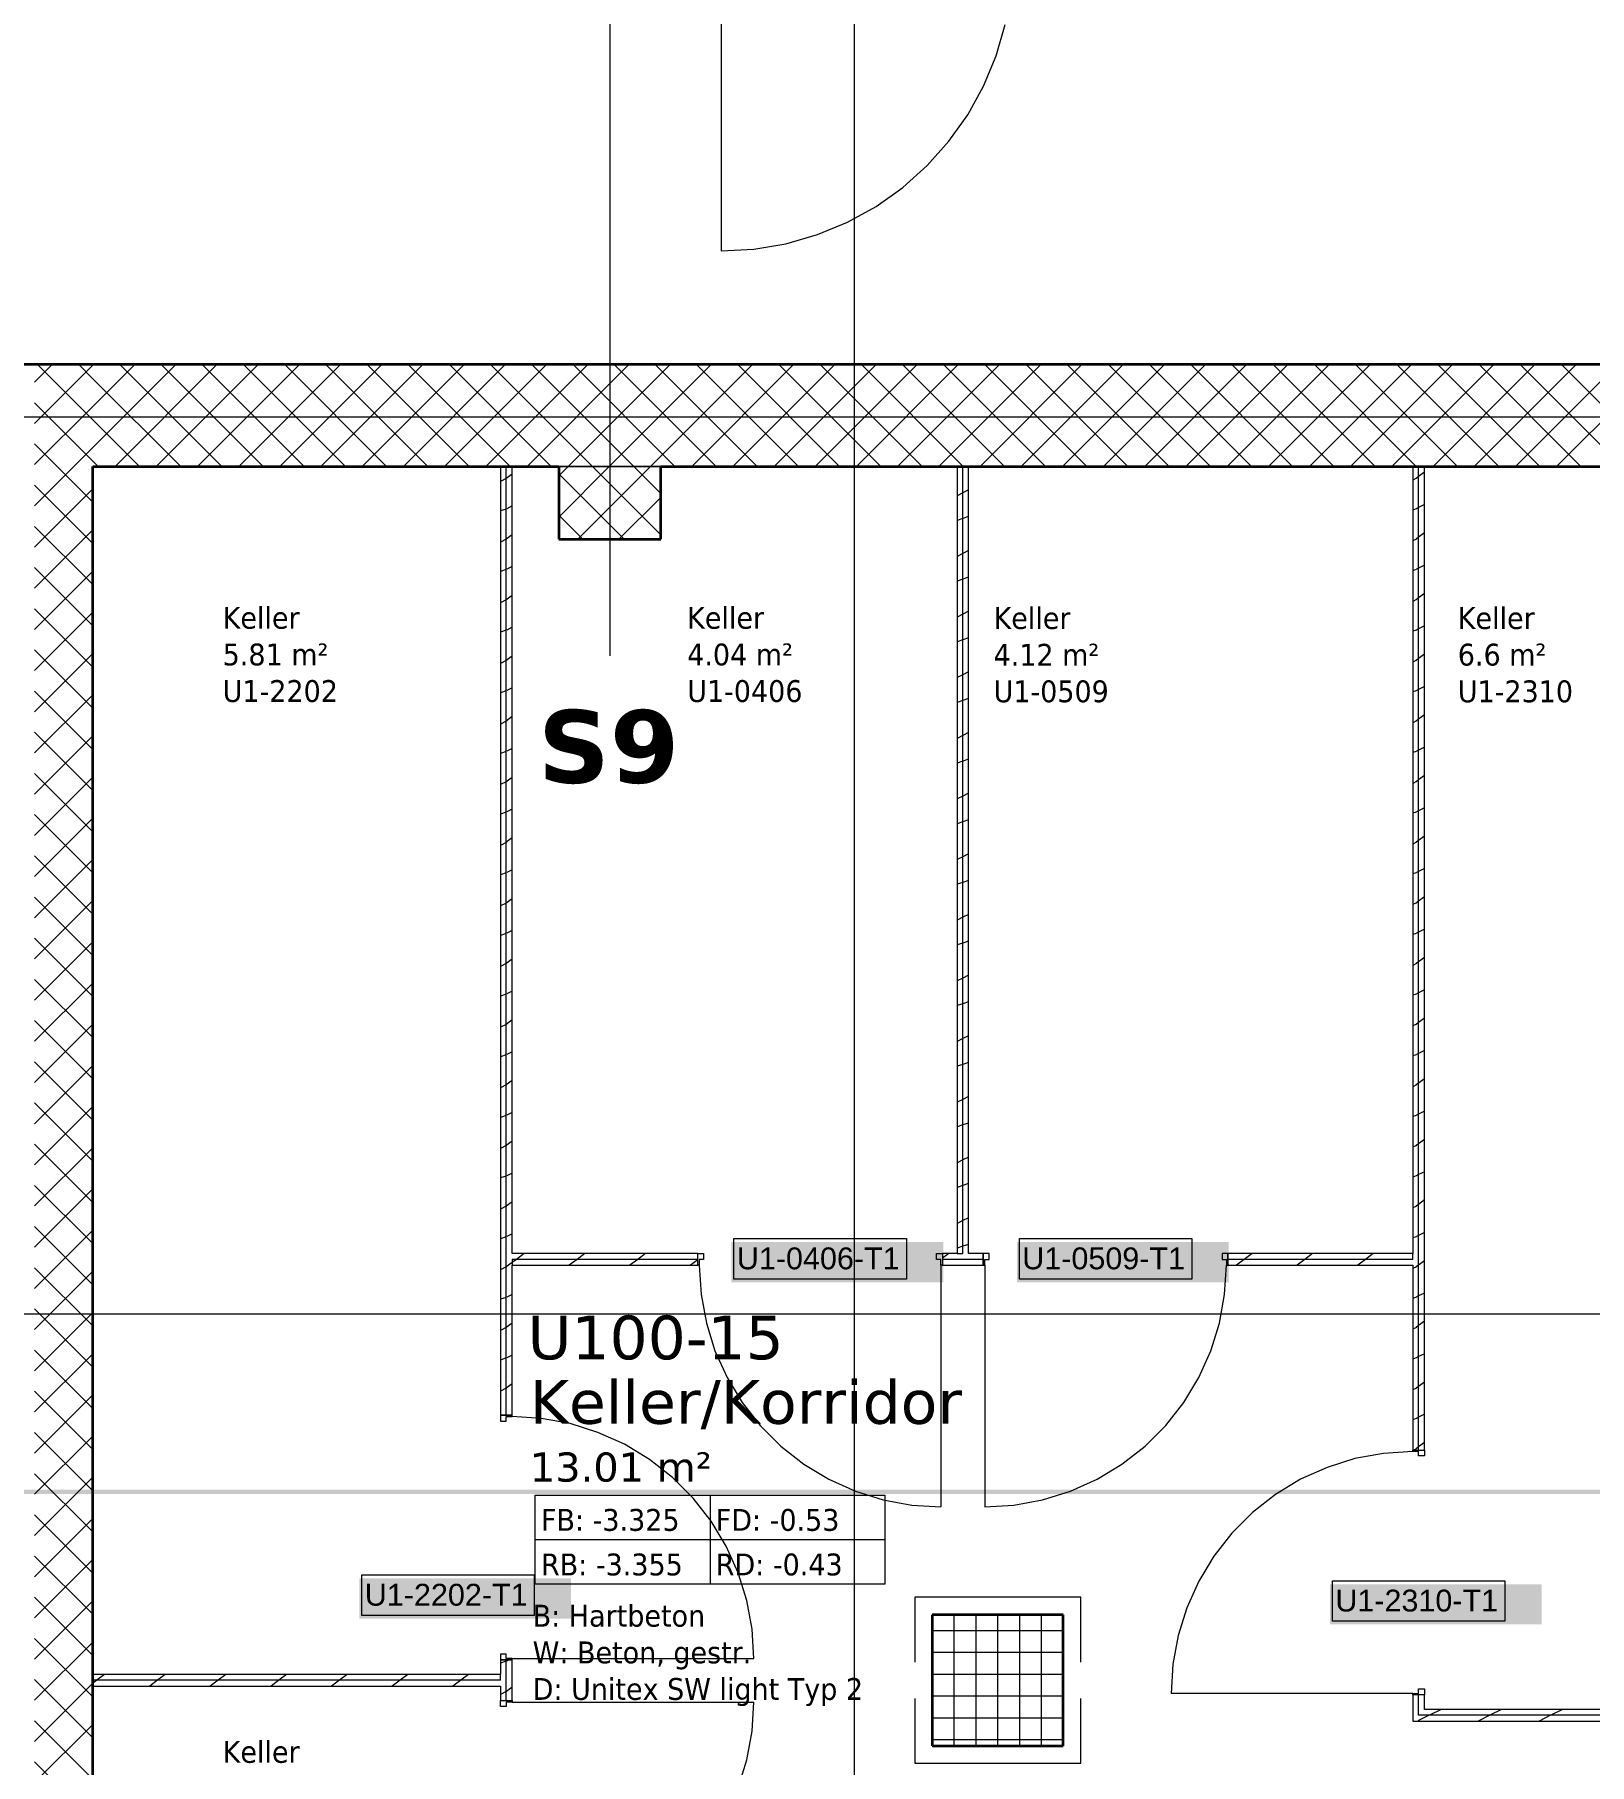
# Model space of a CAD drawing. Extents: x -1132 to 613, y -233 to 616.
# Drawn here: x -300.5 to -193.7, y 123.2 to 242 of the extents above; entities that cross this region are included whole.
import ezdxf
from ezdxf.lldxf.tags import DXFTag

# ---------------------------------------------------------------- set-up
doc = ezdxf.new("R2010")
doc.units = 0
doc.layers.get('0').update_dxf_attribs({"lineweight": 13})
for name, color, linetype, lineweight in [('A-AREA-____-IDEN', 7, 'Continuous', 5), ('A-DOOR-____-IDEN', 7, 'Continuous', 5), ('A-DOOR-FRAM-MCUT', 7, 'Continuous', 9), ('A-DOOR-OPNG-OTLN', 7, 'Continuous', 9), ('A-FLOR-____-OVHD', 7, 'Strichpunkt - Fein', 9), ('A-WALL-____-MCUT', 7, 'Continuous', 35), ('A-WALL-____-PATT', 7, 'Continuous', 35), ('A-WALL-FNSH-MCUT', 7, 'Continuous', 35), ('S-COLS-____-MCUT', 7, 'Continuous', 35), ('S-COLS-____-OTLN', 7, 'Continuous', 9), ('S-GRID-____-OTLN', 7, 'Continuous', 5)]:
    doc.layers.add(name, color=color, linetype=linetype, lineweight=lineweight)
doc.layers.add('EL01_WAN_Leitung_Potentialausgleich', color=1, linetype='fein_strichliert', lineweight=13, true_color=0xff0000)
doc.layers.add('S-GRID-____-IDEN', color=7, linetype='Continuous', lineweight=9, true_color=0x5555aa)
doc.styles.get("Standard").update_dxf_attribs({"font": 'arial.ttf'})
tags = doc.linetypes.add('_Rasterlinie_', pattern=[0.375, 0.2, -0.05, 0.075, -0.05]).pattern_tags.tags
tags[10:11] = [DXFTag(74, 4), DXFTag(75, 0), DXFTag(340, '0'), DXFTag(46, 1.0), DXFTag(50, 0.0), DXFTag(44, 0.0), DXFTag(45, 0.0)]
tags[8:9] = [DXFTag(74, 4), DXFTag(75, 0), DXFTag(340, '0'), DXFTag(46, 1.0), DXFTag(50, 0.0), DXFTag(44, 0.0), DXFTag(45, 0.0)]
tags[6:7] = [DXFTag(74, 4), DXFTag(75, 0), DXFTag(340, '0'), DXFTag(46, 1.0), DXFTag(50, 0.0), DXFTag(44, 0.0), DXFTag(45, 0.0)]
tags[4:5] = [DXFTag(74, 4), DXFTag(75, 0), DXFTag(340, '0'), DXFTag(46, 1.0), DXFTag(50, 0.0), DXFTag(44, 0.0), DXFTag(45, 0.0)]
tags = doc.linetypes.add('fein_strichliert', pattern=[4, 1, -2, 1]).pattern_tags.tags
tags[8:9] = [DXFTag(74, 4), DXFTag(75, 0), DXFTag(340, '0'), DXFTag(46, 0.0), DXFTag(50, 0.0), DXFTag(44, 0.0), DXFTag(45, 0.0)]
tags[6:7] = [DXFTag(74, 4), DXFTag(75, 0), DXFTag(340, '0'), DXFTag(46, 0.0), DXFTag(50, 0.0), DXFTag(44, 0.0), DXFTag(45, 0.0)]
tags[4:5] = [DXFTag(74, 4), DXFTag(75, 0), DXFTag(340, '0'), DXFTag(46, 0.0), DXFTag(50, 0.0), DXFTag(44, 0.0), DXFTag(45, 0.0)]
tags = doc.linetypes.add('Strichpunkt - Fein', pattern=[0.2, 0.1, -0.05, 0, -0.05]).pattern_tags.tags
tags[10:11] = [DXFTag(74, 4), DXFTag(75, 0), DXFTag(340, '0'), DXFTag(46, 1.0), DXFTag(50, 0.0), DXFTag(44, 0.0), DXFTag(45, 0.0)]
tags[8:9] = [DXFTag(74, 4), DXFTag(75, 0), DXFTag(340, '0'), DXFTag(46, 1.0), DXFTag(50, 0.0), DXFTag(44, 0.0), DXFTag(45, 0.0)]
tags[6:7] = [DXFTag(74, 4), DXFTag(75, 0), DXFTag(340, '0'), DXFTag(46, 1.0), DXFTag(50, 0.0), DXFTag(44, 0.0), DXFTag(45, 0.0)]
tags[4:5] = [DXFTag(74, 4), DXFTag(75, 0), DXFTag(340, '0'), DXFTag(46, 1.0), DXFTag(50, 0.0), DXFTag(44, 0.0), DXFTag(45, 0.0)]

# ---------------------------------------------------------------- blocks, each defined once
blk = doc.blocks.new('Referenz-A0UJ2EK7XE', base_point=(-1124.08, -162.87))
at = {"layer": 'A-AREA-____-IDEN', "color": 0, "linetype": 'Continuous', "ltscale": 0.13}
for p, q in [((-266.12, 141.75), (-242.12, 141.75)), ((-266.12, 135.63), (-266.12, 141.75)), ((-254.12, 141.75), (-254.12, 135.63)), ((-242.12, 141.75), (-242.12, 135.63)), ((-266.12, 138.69), (-242.12, 138.69)), ((-242.12, 135.63), (-266.12, 135.63))]:
    blk.add_line(p, q, dxfattribs=at)
at = {"layer": 'A-DOOR-____-IDEN', "color": 0, "linetype": 'Continuous', "ltscale": 0.13}
for p, q in [((-252.48, 159.36), (-240.64, 159.36)), ((-252.48, 156.58), (-252.48, 159.36)), ((-240.64, 159.36), (-240.64, 156.58)), ((-232.88, 159.36), (-221.04, 159.36)), ((-232.88, 156.58), (-232.88, 159.36)), ((-221.04, 159.36), (-221.04, 156.58)), ((-240.64, 156.58), (-252.48, 156.58)), ((-221.04, 156.58), (-232.88, 156.58)), ((-278.03, 136.26), (-266.19, 136.26)), ((-278.03, 133.48), (-278.03, 136.26)), ((-266.19, 136.26), (-266.19, 133.48)), ((-211.38, 135.86), (-199.54, 135.86)), ((-211.38, 133.08), (-211.38, 135.86)), ((-199.54, 135.86), (-199.54, 133.08)), ((-266.19, 133.48), (-278.03, 133.48)), ((-199.54, 133.08), (-211.38, 133.08))]:
    blk.add_line(p, q, dxfattribs=at)
at = {"layer": 'A-DOOR-____-IDEN', "color": 7, "linetype": 'Continuous', "ltscale": 0.13, "true_color": 0xffffff}
for points in [[(-252.65, 156.36), (-238.11, 156.36), (-252.65, 159.12)], [(-238.11, 156.36), (-252.65, 159.12), (-238.11, 159.12)], [(-233.05, 156.36), (-218.51, 156.36), (-233.05, 159.12)], [(-218.51, 156.36), (-233.05, 159.12), (-218.51, 159.12)], [(-278.2, 133.26), (-263.66, 133.26), (-278.2, 136.02)], [(-263.66, 133.26), (-278.2, 136.02), (-263.66, 136.02)], [(-211.55, 132.86), (-197.01, 132.86), (-211.55, 135.62)], [(-197.01, 132.86), (-211.55, 135.62), (-197.01, 135.62)]]:
    blk.add_solid(points, dxfattribs=at)
at = {"layer": 'A-DOOR-FRAM-MCUT', "color": 0, "linetype": 'Continuous', "ltscale": 0.13}
for p, q in [((-254.96, 158.33), (-254.56, 158.33)), ((-254.96, 157.53), (-254.96, 158.33)), ((-254.56, 158.33), (-254.56, 157.93)), ((-238.56, 158.33), (-238.16, 158.33)), ((-238.56, 157.93), (-238.56, 158.33)), ((-238.16, 158.33), (-238.16, 157.53)), ((-234.96, 158.33), (-235.36, 158.33)), ((-235.36, 158.33), (-235.36, 157.53)), ((-234.96, 157.93), (-234.96, 158.33)), ((-218.56, 158.33), (-218.96, 158.33)), ((-218.96, 158.33), (-218.96, 157.93)), ((-218.56, 157.53), (-218.56, 158.33)), ((-254.86, 157.53), (-254.96, 157.53)), ((-254.86, 157.93), (-254.86, 157.53)), ((-254.56, 157.93), (-254.86, 157.93)), ((-238.26, 157.93), (-238.56, 157.93)), ((-238.26, 157.53), (-238.26, 157.93)), ((-238.16, 157.53), (-238.26, 157.53)), ((-235.36, 157.53), (-235.26, 157.53)), ((-235.26, 157.53), (-235.26, 157.93)), ((-235.26, 157.93), (-234.96, 157.93)), ((-218.96, 157.93), (-218.66, 157.93)), ((-218.66, 157.93), (-218.66, 157.53)), ((-218.66, 157.53), (-218.56, 157.53)), ((-267.71, 147.23), (-268.51, 147.23)), ((-268.51, 147.23), (-268.51, 146.83)), ((-268.51, 146.83), (-268.11, 146.83)), ((-268.11, 146.83), (-268.11, 147.13)), ((-268.11, 147.13), (-267.71, 147.13)), ((-267.71, 147.13), (-267.71, 147.23)), ((-205.86, 144.83), (-205.06, 144.83)), ((-205.86, 144.73), (-205.86, 144.83)), ((-205.46, 144.73), (-205.86, 144.73)), ((-205.46, 144.43), (-205.46, 144.73)), ((-205.06, 144.43), (-205.46, 144.43)), ((-205.06, 144.83), (-205.06, 144.43)), ((-268.11, 130.83), (-268.51, 130.83)), ((-268.51, 130.83), (-268.51, 130.43)), ((-268.11, 130.53), (-268.11, 130.83)), ((-268.51, 130.43), (-267.71, 130.43)), ((-267.71, 130.53), (-268.11, 130.53)), ((-267.71, 130.43), (-267.71, 130.53)), ((-205.46, 128.43), (-205.06, 128.43)), ((-205.46, 128.13), (-205.46, 128.43)), ((-205.06, 128.43), (-205.06, 128.03)), ((-268.51, 127.63), (-267.71, 127.63)), ((-268.51, 127.23), (-268.51, 127.63)), ((-268.11, 127.23), (-268.51, 127.23)), ((-268.11, 127.53), (-268.11, 127.23)), ((-267.71, 127.53), (-268.11, 127.53)), ((-267.71, 127.63), (-267.71, 127.53)), ((-205.86, 128.13), (-205.46, 128.13)), ((-205.86, 128.03), (-205.86, 128.13)), ((-205.06, 128.03), (-205.86, 128.03))]:
    blk.add_line(p, q, dxfattribs=at)
at = {"layer": 'A-DOOR-OPNG-OTLN', "color": 0, "linetype": 'Continuous', "ltscale": 0.13}
for p, q in [((-253.36, 247.18), (-253.36, 227.18)), ((-234.48, 240.57), (-233.86, 242.73)), ((-235.34, 238.5), (-234.48, 240.57)), ((-236.42, 236.54), (-235.34, 238.5)), ((-237.72, 234.71), (-236.42, 236.54)), ((-239.21, 233.04), (-237.72, 234.71)), ((-240.89, 231.54), (-239.21, 233.04)), ((-242.72, 230.24), (-240.89, 231.54)), ((-244.68, 229.16), (-242.72, 230.24)), ((-248.91, 227.68), (-246.75, 228.3)), ((-246.75, 228.3), (-244.68, 229.16)), ((-253.36, 227.18), (-251.12, 227.3)), ((-251.12, 227.3), (-248.91, 227.68)), ((-254.86, 157.53), (-254.74, 155.53)), ((-238.26, 157.53), (-238.26, 140.93)), ((-235.26, 157.53), (-235.26, 140.93)), ((-218.78, 155.53), (-218.66, 157.53)), ((-254.74, 155.53), (-254.37, 153.56)), ((-219.14, 153.56), (-218.78, 155.53)), ((-254.37, 153.56), (-253.78, 151.64)), ((-219.73, 151.64), (-219.14, 153.56)), ((-253.78, 151.64), (-252.95, 149.81)), ((-220.56, 149.81), (-219.73, 151.64)), ((-252.95, 149.81), (-251.92, 148.1)), ((-221.59, 148.1), (-220.56, 149.81)), ((-251.92, 148.1), (-250.68, 146.52)), ((-222.83, 146.52), (-221.59, 148.1)), ((-265.71, 147.01), (-267.71, 147.13)), ((-263.73, 146.65), (-265.71, 147.01)), ((-261.82, 146.05), (-263.73, 146.65)), ((-250.68, 146.52), (-249.26, 145.1)), ((-224.25, 145.1), (-222.83, 146.52)), ((-259.99, 145.23), (-261.82, 146.05)), ((-258.28, 144.19), (-259.99, 145.23)), ((-249.26, 145.1), (-247.69, 143.87)), ((-225.83, 143.87), (-224.25, 145.1)), ((-256.7, 142.95), (-258.28, 144.19)), ((-247.69, 143.87), (-245.97, 142.83)), ((-227.54, 142.83), (-225.83, 143.87)), ((-209.83, 144.25), (-211.74, 143.65)), ((-207.86, 144.61), (-209.83, 144.25)), ((-205.86, 144.73), (-207.86, 144.61)), ((-255.28, 141.54), (-256.7, 142.95)), ((-245.97, 142.83), (-244.14, 142.01)), ((-229.37, 142.01), (-227.54, 142.83)), ((-213.57, 142.83), (-215.29, 141.79)), ((-211.74, 143.65), (-213.57, 142.83)), ((-254.04, 139.96), (-255.28, 141.54)), ((-244.14, 142.01), (-242.23, 141.41)), ((-242.23, 141.41), (-240.26, 141.05)), ((-233.26, 141.05), (-231.28, 141.41)), ((-231.28, 141.41), (-229.37, 142.01)), ((-215.29, 141.79), (-216.86, 140.55)), ((-240.26, 141.05), (-238.26, 140.93)), ((-235.26, 140.93), (-233.26, 141.05)), ((-216.86, 140.55), (-218.28, 139.14)), ((-253.01, 138.24), (-254.04, 139.96)), ((-218.28, 139.14), (-219.52, 137.56)), ((-252.18, 136.41), (-253.01, 138.24)), ((-219.52, 137.56), (-220.55, 135.84)), ((-251.59, 134.5), (-252.18, 136.41)), ((-220.55, 135.84), (-221.38, 134.01)), ((-251.23, 132.53), (-251.59, 134.5)), ((-221.38, 134.01), (-221.97, 132.1)), ((-251.11, 130.53), (-251.23, 132.53)), ((-221.97, 132.1), (-222.34, 130.13)), ((-267.71, 130.53), (-251.11, 130.53)), ((-222.34, 130.13), (-222.46, 128.13)), ((-267.71, 127.53), (-251.11, 127.53)), ((-251.23, 125.53), (-251.11, 127.53)), ((-205.86, 128.13), (-222.46, 128.13)), ((-251.59, 123.56), (-251.23, 125.53)), ((-252.18, 121.64), (-251.59, 123.56))]:
    blk.add_line(p, q, dxfattribs=at)
at = {"layer": 'A-FLOR-____-OVHD', "color": 0, "linetype": 'Strichpunkt - Fein', "ltscale": 0.13}
for p, q in [((-228.66, 134.73), (-240.06, 134.73)), ((-240.06, 134.73), (-240.06, 130.28)), ((-228.66, 130.28), (-228.66, 134.73)), ((-240.06, 127.78), (-240.06, 123.33)), ((-228.66, 123.33), (-228.66, 127.78)), ((-240.06, 123.33), (-228.66, 123.33))]:
    blk.add_line(p, q, dxfattribs=at)
at = {"layer": 'A-WALL-____-MCUT', "color": 0, "linetype": 'Continuous', "ltscale": 0.35}
for p, q in [((-137.41, 219.38), (-326.31, 219.38)), ((-296.51, 32.98), (-296.51, 212.38)), ((-296.51, 212.38), (-264.51, 212.38)), ((-257.51, 212.38), (-137.41, 212.38))]:
    blk.add_line(p, q, dxfattribs=at)
at = {"layer": 'A-WALL-____-MCUT', "color": 0, "linetype": 'Continuous', "lineweight": 9, "ltscale": 0.13}
for p, q in [((-268.11, 147.23), (-268.11, 212.38)), ((-264.51, 212.38), (-257.51, 212.38)), ((-236.76, 158.33), (-236.76, 212.38)), ((-205.46, 144.83), (-205.46, 212.38)), ((-237.16, 158.33), (-236.76, 158.33)), ((-205.86, 157.93), (-205.86, 158.33)), ((-254.96, 157.93), (-267.71, 157.93)), ((-267.71, 157.93), (-267.71, 157.53)), ((-235.36, 157.93), (-238.16, 157.93)), ((-205.86, 157.93), (-218.56, 157.93)), ((-268.11, 127.63), (-268.11, 130.43)), ((-268.51, 129.03), (-296.51, 129.03)), ((-268.51, 129.03), (-268.51, 129.43)), ((-205.46, 126.63), (-205.46, 128.03)), ((-172.31, 126.63), (-205.46, 126.63))]:
    blk.add_line(p, q, dxfattribs=at)
at = {"layer": 'A-WALL-____-PATT', "color": 0, "linetype": 'Continuous', "lineweight": 9, "ltscale": 0.13}
for p, q in [((-300.51, 218.16), (-299.29, 219.38)), ((-300.51, 215.34), (-296.51, 219.34)), ((-296.51, 215.58), (-300.3, 219.38)), ((-296.51, 218.41), (-297.47, 219.38)), ((-296.51, 219.34), (-296.46, 219.38)), ((-296.51, 216.51), (-293.63, 219.38)), ((-296.51, 213.68), (-290.81, 219.38)), ((-294.98, 212.38), (-287.98, 219.38)), ((-287.65, 212.38), (-294.65, 219.38)), ((-292.15, 212.38), (-285.15, 219.38)), ((-284.82, 212.38), (-291.82, 219.38)), ((-289.32, 212.38), (-282.32, 219.38)), ((-281.99, 212.38), (-288.99, 219.38)), ((-286.49, 212.38), (-279.49, 219.38)), ((-279.16, 212.38), (-286.16, 219.38)), ((-283.66, 212.38), (-276.66, 219.38)), ((-276.33, 212.38), (-283.33, 219.38)), ((-280.84, 212.38), (-273.84, 219.38)), ((-273.5, 212.38), (-280.5, 219.38)), ((-278.01, 212.38), (-271.01, 219.38)), ((-270.67, 212.38), (-277.67, 219.38)), ((-275.18, 212.38), (-268.18, 219.38)), ((-267.85, 212.38), (-274.85, 219.38)), ((-272.35, 212.38), (-265.35, 219.38)), ((-265.02, 212.38), (-272.02, 219.38)), ((-269.52, 212.38), (-262.52, 219.38)), ((-262.19, 212.38), (-269.19, 219.38)), ((-266.69, 212.38), (-259.69, 219.38)), ((-259.36, 212.38), (-266.36, 219.38)), ((-263.87, 212.38), (-256.87, 219.38)), ((-256.53, 212.38), (-263.53, 219.38)), ((-261.04, 212.38), (-254.04, 219.38)), ((-253.7, 212.38), (-260.7, 219.38)), ((-258.21, 212.38), (-251.21, 219.38)), ((-250.88, 212.38), (-257.88, 219.38)), ((-255.38, 212.38), (-248.38, 219.38)), ((-248.05, 212.38), (-255.05, 219.38)), ((-252.55, 212.38), (-245.55, 219.38)), ((-245.22, 212.38), (-252.22, 219.38)), ((-249.72, 212.38), (-242.72, 219.38)), ((-242.39, 212.38), (-249.39, 219.38)), ((-246.89, 212.38), (-239.89, 219.38)), ((-239.56, 212.38), (-246.56, 219.38)), ((-244.07, 212.38), (-237.07, 219.38)), ((-236.73, 212.38), (-243.73, 219.38)), ((-241.24, 212.38), (-234.24, 219.38)), ((-233.91, 212.38), (-240.91, 219.38)), ((-238.41, 212.38), (-231.41, 219.38)), ((-231.08, 212.38), (-238.08, 219.38)), ((-235.58, 212.38), (-228.58, 219.38)), ((-228.25, 212.38), (-235.25, 219.38)), ((-232.75, 212.38), (-225.75, 219.38)), ((-225.42, 212.38), (-232.42, 219.38)), ((-229.92, 212.38), (-222.92, 219.38)), ((-222.59, 212.38), (-229.59, 219.38)), ((-227.1, 212.38), (-220.1, 219.38)), ((-219.76, 212.38), (-226.76, 219.38)), ((-224.27, 212.38), (-217.27, 219.38)), ((-216.93, 212.38), (-223.93, 219.38)), ((-221.44, 212.38), (-214.44, 219.38)), ((-214.11, 212.38), (-221.11, 219.38)), ((-218.61, 212.38), (-211.61, 219.38)), ((-211.28, 212.38), (-218.28, 219.38)), ((-215.78, 212.38), (-208.78, 219.38)), ((-208.45, 212.38), (-215.45, 219.38)), ((-212.95, 212.38), (-205.95, 219.38)), ((-205.62, 212.38), (-212.62, 219.38)), ((-210.13, 212.38), (-203.13, 219.38)), ((-202.79, 212.38), (-209.79, 219.38)), ((-207.3, 212.38), (-200.3, 219.38)), ((-199.96, 212.38), (-206.96, 219.38)), ((-204.47, 212.38), (-197.47, 219.38)), ((-197.14, 212.38), (-204.14, 219.38)), ((-201.64, 212.38), (-194.64, 219.38)), ((-194.31, 212.38), (-201.31, 219.38)), ((-198.81, 212.38), (-191.81, 219.38)), ((-191.48, 212.38), (-198.48, 219.38)), ((-195.98, 212.38), (-188.98, 219.38)), ((-188.65, 212.38), (-195.65, 219.38)), ((-290.47, 212.38), (-296.51, 218.41)), ((-296.51, 212.75), (-300.51, 216.75)), ((-300.51, 212.51), (-296.51, 216.51)), ((-293.3, 212.38), (-296.51, 215.58)), ((-296.51, 209.93), (-300.51, 213.93)), ((-300.51, 209.68), (-296.51, 213.68)), ((-296.13, 212.38), (-296.51, 212.75)), ((-268.11, 211.55), (-268.51, 211.35)), ((-267.71, 211.86), (-268.11, 211.56)), ((-268.08, 211.57), (-268.11, 211.55)), ((-268.11, 211.56), (-268.11, 211.55)), ((-205.61, 211.57), (-205.86, 211.44)), ((-205.46, 211.69), (-205.63, 211.56)), ((-205.06, 211.99), (-205.46, 211.69)), ((-296.51, 207.1), (-300.51, 211.1)), ((-300.51, 206.85), (-296.51, 210.85)), ((-236.76, 210.57), (-237.16, 210.37)), ((-236.36, 210.77), (-236.76, 210.57)), ((-268.11, 209.46), (-268.51, 209.33)), ((-268.1, 209.46), (-268.11, 209.46)), ((-267.71, 209.67), (-268.08, 209.48)), ((-205.62, 209.47), (-205.86, 209.39)), ((-205.46, 209.56), (-205.61, 209.48)), ((-205.06, 209.76), (-205.46, 209.56)), ((-296.51, 204.27), (-300.51, 208.27)), ((-300.51, 204.02), (-296.51, 208.02)), ((-236.76, 208.81), (-237.16, 208.67)), ((-236.36, 208.94), (-236.76, 208.81)), ((-268.11, 207.39), (-268.51, 207.19)), ((-267.71, 207.69), (-268.11, 207.39)), ((-268.08, 207.4), (-268.11, 207.39)), ((-268.11, 207.39), (-268.11, 207.39)), ((-205.61, 207.4), (-205.86, 207.28)), ((-205.46, 207.52), (-205.63, 207.39)), ((-205.06, 207.82), (-205.46, 207.52)), ((-267.71, 205.51), (-268.08, 205.32)), ((-236.76, 206.4), (-237.16, 206.2)), ((-236.36, 206.6), (-236.76, 206.4)), ((-205.06, 205.6), (-205.46, 205.4)), ((-296.51, 201.44), (-300.51, 205.44)), ((-300.51, 201.19), (-296.51, 205.19)), ((-268.11, 205.3), (-268.51, 205.16)), ((-268.1, 205.3), (-268.11, 205.3)), ((-236.76, 204.64), (-237.16, 204.51)), ((-236.36, 204.78), (-236.76, 204.64)), ((-205.62, 205.3), (-205.86, 205.22)), ((-205.46, 205.4), (-205.61, 205.32)), ((-268.11, 203.22), (-268.51, 203.02)), ((-267.71, 203.53), (-268.11, 203.23)), ((-268.08, 203.24), (-268.11, 203.22)), ((-268.11, 203.23), (-268.11, 203.22)), ((-205.61, 203.24), (-205.86, 203.11)), ((-205.46, 203.36), (-205.63, 203.23)), ((-205.06, 203.66), (-205.46, 203.36)), ((-296.51, 198.61), (-300.51, 202.61)), ((-300.51, 198.37), (-296.51, 202.37)), ((-236.76, 202.24), (-237.16, 202.04)), ((-236.36, 202.44), (-236.76, 202.24)), ((-268.11, 201.13), (-268.51, 201)), ((-268.1, 201.14), (-268.11, 201.13)), ((-267.71, 201.34), (-268.08, 201.15)), ((-205.62, 201.14), (-205.86, 201.06)), ((-205.46, 201.23), (-205.61, 201.15)), ((-205.06, 201.43), (-205.46, 201.23)), ((-296.51, 195.78), (-300.51, 199.78)), ((-236.76, 200.48), (-237.16, 200.34)), ((-236.36, 200.61), (-236.76, 200.48)), ((-300.51, 195.54), (-296.51, 199.54)), ((-268.11, 199.06), (-268.51, 198.86)), ((-267.71, 199.36), (-268.11, 199.06)), ((-268.08, 199.07), (-268.11, 199.06)), ((-268.11, 199.06), (-268.11, 199.06)), ((-205.61, 199.07), (-205.86, 198.95)), ((-205.46, 199.19), (-205.63, 199.06)), ((-205.06, 199.49), (-205.46, 199.19)), ((-236.76, 198.08), (-237.16, 197.88)), ((-236.36, 198.28), (-236.76, 198.08)), ((-205.06, 197.27), (-205.46, 197.07)), ((-296.51, 192.95), (-300.51, 196.95)), ((-300.51, 192.71), (-296.51, 196.71)), ((-268.11, 196.97), (-268.51, 196.84)), ((-268.1, 196.97), (-268.11, 196.97)), ((-267.71, 197.18), (-268.08, 196.99)), ((-236.76, 196.31), (-237.16, 196.18)), ((-236.36, 196.45), (-236.76, 196.31)), ((-205.62, 196.97), (-205.86, 196.9)), ((-205.46, 197.07), (-205.61, 196.99)), ((-268.11, 194.89), (-268.51, 194.69)), ((-267.71, 195.2), (-268.11, 194.9)), ((-268.08, 194.91), (-268.11, 194.89)), ((-268.11, 194.9), (-268.11, 194.89)), ((-205.61, 194.91), (-205.86, 194.78)), ((-205.46, 195.03), (-205.63, 194.9)), ((-205.06, 195.33), (-205.46, 195.03)), ((-296.51, 190.13), (-300.51, 194.13)), ((-300.51, 189.88), (-296.51, 193.88)), ((-236.76, 193.91), (-237.16, 193.71)), ((-236.36, 194.11), (-236.76, 193.91)), ((-268.11, 192.8), (-268.51, 192.67)), ((-268.1, 192.81), (-268.11, 192.8)), ((-267.71, 193.01), (-268.08, 192.82)), ((-205.62, 192.81), (-205.86, 192.73)), ((-205.46, 192.9), (-205.61, 192.82)), ((-205.06, 193.1), (-205.46, 192.9)), ((-296.51, 187.3), (-300.51, 191.3)), ((-236.76, 192.15), (-237.16, 192.01)), ((-236.36, 192.28), (-236.76, 192.15)), ((-300.51, 187.05), (-296.51, 191.05)), ((-268.11, 190.73), (-268.51, 190.53)), ((-267.71, 191.03), (-268.11, 190.73)), ((-268.08, 190.74), (-268.11, 190.73)), ((-268.11, 190.73), (-268.11, 190.73)), ((-205.61, 190.74), (-205.86, 190.62)), ((-205.46, 190.86), (-205.63, 190.73)), ((-205.06, 191.16), (-205.46, 190.86)), ((-236.76, 189.75), (-237.16, 189.55)), ((-236.36, 189.95), (-236.76, 189.75)), ((-205.06, 188.94), (-205.46, 188.74)), ((-296.51, 184.47), (-300.51, 188.47)), ((-300.51, 184.22), (-296.51, 188.22)), ((-268.11, 188.64), (-268.51, 188.51)), ((-268.1, 188.64), (-268.11, 188.64)), ((-267.71, 188.85), (-268.08, 188.66)), ((-236.76, 187.98), (-237.16, 187.85)), ((-236.36, 188.12), (-236.76, 187.98)), ((-205.62, 188.64), (-205.86, 188.57)), ((-205.46, 188.74), (-205.61, 188.66)), ((-268.11, 186.56), (-268.51, 186.36)), ((-267.71, 186.87), (-268.11, 186.57)), ((-268.08, 186.58), (-268.11, 186.56)), ((-268.11, 186.57), (-268.11, 186.56)), ((-205.61, 186.58), (-205.86, 186.45)), ((-205.46, 186.7), (-205.63, 186.57)), ((-205.06, 187), (-205.46, 186.7)), ((-296.51, 181.64), (-300.51, 185.64)), ((-300.51, 181.39), (-296.51, 185.39)), ((-236.76, 185.58), (-237.16, 185.38)), ((-236.36, 185.78), (-236.76, 185.58)), ((-268.11, 184.47), (-268.51, 184.34)), ((-268.1, 184.48), (-268.11, 184.47)), ((-267.71, 184.68), (-268.08, 184.49)), ((-205.62, 184.48), (-205.86, 184.4)), ((-205.46, 184.57), (-205.61, 184.49)), ((-205.06, 184.77), (-205.46, 184.57)), ((-236.76, 183.82), (-237.16, 183.69)), ((-236.36, 183.95), (-236.76, 183.82)), ((-296.51, 178.81), (-300.51, 182.81)), ((-300.51, 178.57), (-296.51, 182.57)), ((-268.11, 182.4), (-268.51, 182.2)), ((-267.71, 182.7), (-268.11, 182.4)), ((-268.08, 182.41), (-268.11, 182.4)), ((-268.11, 182.4), (-268.11, 182.4)), ((-205.61, 182.41), (-205.86, 182.29)), ((-205.46, 182.53), (-205.63, 182.4)), ((-205.06, 182.83), (-205.46, 182.53)), ((-236.76, 181.42), (-237.16, 181.22)), ((-236.36, 181.62), (-236.76, 181.42)), ((-205.06, 180.61), (-205.46, 180.41)), ((-296.51, 175.98), (-300.51, 179.98)), ((-300.51, 175.74), (-296.51, 179.74)), ((-268.11, 180.31), (-268.51, 180.18)), ((-268.1, 180.31), (-268.11, 180.31)), ((-267.71, 180.52), (-268.08, 180.33)), ((-236.76, 179.65), (-237.16, 179.52)), ((-236.36, 179.79), (-236.76, 179.65)), ((-205.62, 180.31), (-205.86, 180.24)), ((-205.46, 180.41), (-205.61, 180.33)), ((-268.11, 178.24), (-268.51, 178.04)), ((-267.71, 178.54), (-268.11, 178.24)), ((-268.08, 178.25), (-268.11, 178.24)), ((-268.11, 178.24), (-268.11, 178.23)), ((-205.61, 178.25), (-205.86, 178.12)), ((-205.46, 178.37), (-205.63, 178.24)), ((-205.06, 178.67), (-205.46, 178.37)), ((-296.51, 173.16), (-300.51, 177.16)), ((-236.76, 177.25), (-237.16, 177.05)), ((-236.36, 177.45), (-236.76, 177.25)), ((-300.51, 172.91), (-296.51, 176.91)), ((-268.11, 176.15), (-268.51, 176.01)), ((-268.1, 176.15), (-268.11, 176.15)), ((-267.71, 176.35), (-268.08, 176.16)), ((-205.62, 176.15), (-205.86, 176.07)), ((-205.46, 176.24), (-205.61, 176.16)), ((-205.06, 176.44), (-205.46, 176.24)), ((-236.76, 175.49), (-237.16, 175.36)), ((-236.36, 175.62), (-236.76, 175.49)), ((-296.51, 170.33), (-300.51, 174.33)), ((-300.51, 170.08), (-296.51, 174.08)), ((-268.11, 174.07), (-268.51, 173.87)), ((-267.71, 174.37), (-268.11, 174.07)), ((-268.08, 174.08), (-268.11, 174.07)), ((-268.11, 174.07), (-268.11, 174.07)), ((-205.61, 174.08), (-205.86, 173.96)), ((-205.46, 174.2), (-205.63, 174.07)), ((-205.06, 174.5), (-205.46, 174.2)), ((-236.76, 173.09), (-237.16, 172.89)), ((-236.36, 173.29), (-236.76, 173.09)), ((-205.06, 172.28), (-205.46, 172.08)), ((-296.51, 167.5), (-300.51, 171.5)), ((-300.51, 167.25), (-296.51, 171.25)), ((-268.11, 171.98), (-268.51, 171.85)), ((-268.1, 171.98), (-268.11, 171.98)), ((-267.71, 172.19), (-268.08, 172)), ((-236.76, 171.32), (-237.16, 171.19)), ((-236.36, 171.46), (-236.76, 171.32)), ((-205.62, 171.98), (-205.86, 171.91)), ((-205.46, 172.08), (-205.61, 172)), ((-268.11, 169.91), (-268.51, 169.71)), ((-267.71, 170.21), (-268.11, 169.91)), ((-268.08, 169.92), (-268.11, 169.91)), ((-268.11, 169.91), (-268.11, 169.91)), ((-205.61, 169.92), (-205.86, 169.79)), ((-205.46, 170.04), (-205.63, 169.91)), ((-205.06, 170.34), (-205.46, 170.04)), ((-236.76, 168.92), (-237.16, 168.72)), ((-236.36, 169.12), (-236.76, 168.92)), ((-296.51, 164.67), (-300.51, 168.67)), ((-300.51, 164.42), (-296.51, 168.42)), ((-268.11, 167.82), (-268.51, 167.68)), ((-268.1, 167.82), (-268.11, 167.82)), ((-267.71, 168.02), (-268.08, 167.83)), ((-205.62, 167.82), (-205.86, 167.74)), ((-205.46, 167.91), (-205.61, 167.83)), ((-205.06, 168.11), (-205.46, 167.91)), ((-236.76, 167.16), (-237.16, 167.03)), ((-236.36, 167.29), (-236.76, 167.16)), ((-296.51, 161.84), (-300.51, 165.84)), ((-300.51, 161.6), (-296.51, 165.6)), ((-268.11, 165.74), (-268.51, 165.54)), ((-267.71, 166.04), (-268.11, 165.74)), ((-268.08, 165.75), (-268.11, 165.74)), ((-268.11, 165.74), (-268.11, 165.74)), ((-205.61, 165.75), (-205.86, 165.63)), ((-205.46, 165.87), (-205.63, 165.74)), ((-205.06, 166.17), (-205.46, 165.87)), ((-236.76, 164.76), (-237.16, 164.56)), ((-236.36, 164.96), (-236.76, 164.76)), ((-205.06, 163.95), (-205.46, 163.75)), ((-296.51, 159.01), (-300.51, 163.01)), ((-300.51, 158.77), (-296.51, 162.77)), ((-268.11, 163.65), (-268.51, 163.52)), ((-268.1, 163.65), (-268.11, 163.65)), ((-267.71, 163.86), (-268.08, 163.67)), ((-236.76, 163), (-237.16, 162.86)), ((-236.36, 163.13), (-236.76, 163)), ((-205.62, 163.66), (-205.86, 163.58)), ((-205.46, 163.75), (-205.61, 163.67)), ((-268.11, 161.58), (-268.51, 161.38)), ((-267.71, 161.88), (-268.11, 161.58)), ((-268.08, 161.59), (-268.11, 161.58)), ((-268.11, 161.58), (-268.11, 161.58)), ((-205.61, 161.59), (-205.86, 161.46)), ((-205.46, 161.71), (-205.63, 161.58)), ((-205.06, 162.01), (-205.46, 161.71)), ((-236.76, 160.59), (-237.16, 160.39)), ((-236.36, 160.79), (-236.76, 160.59)), ((-296.51, 156.19), (-300.51, 160.19)), ((-300.51, 155.94), (-296.51, 159.94)), ((-268.11, 159.49), (-268.51, 159.35)), ((-268.1, 159.49), (-268.11, 159.49)), ((-267.71, 159.69), (-268.08, 159.5)), ((-205.62, 159.49), (-205.86, 159.41)), ((-205.46, 159.58), (-205.61, 159.5)), ((-205.06, 159.78), (-205.46, 159.58)), ((-266.88, 158.33), (-267.42, 157.93)), ((-262.72, 158.33), (-263.25, 157.93)), ((-258.55, 158.33), (-259.09, 157.93)), ((-237.73, 158.33), (-238.16, 158.01)), ((-236.76, 158.83), (-237.16, 158.7)), ((-236.36, 158.96), (-236.76, 158.83)), ((-216.9, 158.33), (-217.44, 157.93)), ((-212.74, 158.33), (-213.27, 157.93)), ((-208.57, 158.33), (-209.11, 157.93)), ((-296.51, 153.36), (-300.51, 157.36)), ((-300.51, 153.11), (-296.51, 157.11)), ((-268.11, 157.41), (-268.51, 157.21)), ((-267.71, 157.71), (-268.11, 157.41)), ((-268.08, 157.42), (-268.11, 157.41)), ((-268.11, 157.41), (-268.11, 157.41)), ((-267.42, 157.93), (-267.71, 157.71)), ((-263.25, 157.93), (-263.79, 157.53)), ((-259.09, 157.93), (-259.62, 157.53)), ((-254.96, 157.9), (-255.46, 157.53)), ((-217.44, 157.93), (-217.97, 157.53)), ((-213.27, 157.93), (-213.81, 157.53)), ((-209.11, 157.93), (-209.64, 157.53)), ((-205.61, 157.42), (-205.86, 157.3)), ((-205.46, 157.54), (-205.63, 157.41)), ((-205.06, 157.84), (-205.46, 157.54)), ((-205.06, 155.62), (-205.46, 155.42)), ((-296.51, 150.53), (-300.51, 154.53)), ((-268.11, 155.32), (-268.51, 155.19)), ((-268.1, 155.32), (-268.11, 155.32)), ((-267.71, 155.53), (-268.08, 155.34)), ((-205.62, 155.33), (-205.86, 155.25)), ((-205.46, 155.42), (-205.61, 155.34)), ((-300.51, 150.28), (-296.51, 154.28)), ((-268.11, 153.25), (-268.51, 153.05)), ((-267.71, 153.55), (-268.11, 153.25)), ((-268.08, 153.26), (-268.11, 153.25)), ((-268.11, 153.25), (-268.11, 153.25)), ((-205.61, 153.26), (-205.86, 153.13)), ((-205.46, 153.38), (-205.63, 153.25)), ((-205.06, 153.68), (-205.46, 153.38)), ((-296.51, 147.7), (-300.51, 151.7)), ((-300.51, 147.45), (-296.51, 151.45)), ((-268.11, 151.16), (-268.51, 151.02)), ((-268.1, 151.16), (-268.11, 151.16)), ((-267.71, 151.36), (-268.08, 151.17)), ((-205.62, 151.16), (-205.86, 151.08)), ((-205.46, 151.25), (-205.61, 151.17)), ((-205.06, 151.45), (-205.46, 151.25)), ((-296.51, 144.87), (-300.51, 148.87)), ((-300.51, 144.62), (-296.51, 148.62)), ((-268.11, 149.08), (-268.51, 148.88)), ((-267.71, 149.38), (-268.11, 149.08)), ((-268.08, 149.09), (-268.11, 149.08)), ((-205.61, 149.09), (-205.86, 148.97)), ((-205.46, 149.21), (-205.63, 149.09)), ((-205.06, 149.51), (-205.46, 149.21)), ((-205.62, 147), (-205.86, 146.92)), ((-205.46, 147.09), (-205.61, 147.01)), ((-205.06, 147.29), (-205.46, 147.09)), ((-296.51, 142.04), (-300.51, 146.04)), ((-300.51, 141.8), (-296.51, 145.8)), ((-205.61, 144.93), (-205.81, 144.83)), ((-205.46, 145.05), (-205.63, 144.92)), ((-205.06, 145.35), (-205.46, 145.05)), ((-296.51, 139.21), (-300.51, 143.21)), ((-300.51, 138.97), (-296.51, 142.97)), ((-296.51, 136.39), (-300.51, 140.39)), ((-300.51, 136.14), (-296.51, 140.14)), ((-296.51, 133.56), (-300.51, 137.56)), ((-300.51, 133.31), (-296.51, 137.31)), ((-296.51, 130.73), (-300.51, 134.73)), ((-300.51, 130.48), (-296.51, 134.48)), ((-296.51, 127.9), (-300.51, 131.9)), ((-300.51, 127.65), (-296.51, 131.65)), ((-268.11, 130.33), (-268.51, 130.2)), ((-268.1, 130.34), (-268.11, 130.33)), ((-267.93, 130.43), (-268.08, 130.35)), ((-296.51, 125.07), (-300.51, 129.07)), ((-300.51, 124.83), (-296.51, 128.83)), ((-296.23, 129.03), (-296.51, 128.82)), ((-295.7, 129.43), (-296.23, 129.03)), ((-292.07, 129.03), (-292.6, 128.63)), ((-291.53, 129.43), (-292.07, 129.03)), ((-287.9, 129.03), (-288.44, 128.63)), ((-287.37, 129.43), (-287.9, 129.03)), ((-283.74, 129.03), (-284.27, 128.63)), ((-283.2, 129.43), (-283.74, 129.03)), ((-279.57, 129.03), (-280.11, 128.63)), ((-279.04, 129.43), (-279.57, 129.03)), ((-275.41, 129.03), (-275.94, 128.63)), ((-274.87, 129.43), (-275.41, 129.03)), ((-271.24, 129.03), (-271.78, 128.63)), ((-270.71, 129.43), (-271.24, 129.03)), ((-267.71, 128.56), (-268.1, 128.26)), ((-268.11, 128.26), (-268.51, 128.06)), ((-268.08, 128.27), (-268.11, 128.26)), ((-296.51, 122.24), (-300.51, 126.24)), ((-300.51, 122), (-296.51, 126)), ((-205.46, 126.26), (-205.52, 126.23)), ((-204.73, 126.62), (-205.46, 126.26)), ((-203.92, 127.03), (-204.72, 126.63)), ((-200.57, 126.62), (-201.36, 126.23)), ((-199.76, 127.03), (-200.56, 126.63)), ((-196.4, 126.62), (-197.19, 126.23)), ((-195.59, 127.03), (-196.39, 126.63)), ((-296.51, 119.42), (-300.51, 123.42))]:
    blk.add_line(p, q, dxfattribs=at)
at = {"layer": 'A-WALL-FNSH-MCUT', "color": 0, "linetype": 'Continuous', "lineweight": 9, "ltscale": 0.13}
for p, q in [((-268.51, 212.38), (-268.51, 147.23)), ((-267.71, 158.33), (-267.71, 212.38)), ((-237.16, 212.38), (-237.16, 158.33)), ((-236.36, 158.33), (-236.36, 212.38)), ((-205.86, 212.38), (-205.86, 158.33)), ((-205.06, 144.83), (-205.06, 212.38)), ((-254.96, 158.33), (-267.71, 158.33)), ((-254.96, 157.53), (-254.96, 158.33)), ((-237.16, 158.33), (-238.16, 158.33)), ((-238.16, 158.33), (-238.16, 157.53)), ((-235.36, 158.33), (-236.36, 158.33)), ((-235.36, 157.53), (-235.36, 158.33)), ((-205.86, 158.33), (-218.56, 158.33)), ((-218.56, 158.33), (-218.56, 157.53)), ((-267.71, 147.23), (-267.71, 157.53)), ((-267.71, 157.53), (-254.96, 157.53)), ((-238.16, 157.53), (-235.36, 157.53)), ((-218.56, 157.53), (-205.86, 157.53)), ((-205.86, 157.53), (-205.86, 144.83)), ((-268.51, 147.23), (-267.71, 147.23)), ((-205.86, 144.83), (-205.06, 144.83)), ((-268.51, 130.43), (-268.51, 129.43)), ((-267.71, 130.43), (-268.51, 130.43)), ((-267.71, 127.63), (-267.71, 130.43)), ((-268.51, 129.43), (-296.51, 129.43)), ((-296.51, 128.63), (-268.51, 128.63)), ((-268.51, 128.63), (-268.51, 127.63)), ((-268.51, 127.63), (-267.71, 127.63)), ((-205.86, 128.03), (-205.86, 126.23)), ((-205.06, 128.03), (-205.86, 128.03)), ((-205.06, 127.03), (-205.06, 128.03)), ((-205.86, 126.23), (-172.31, 126.23)), ((-174.11, 127.03), (-205.06, 127.03))]:
    blk.add_line(p, q, dxfattribs=at)
at = {"layer": 'S-COLS-____-MCUT', "color": 0, "linetype": 'Continuous', "ltscale": 0.35}
for p, q in [((-264.51, 212.38), (-264.51, 207.38)), ((-257.51, 207.38), (-257.51, 212.38)), ((-264.51, 207.38), (-257.51, 207.38)), ((-229.86, 133.53), (-238.86, 133.53)), ((-238.86, 133.53), (-238.86, 124.53)), ((-229.86, 124.53), (-229.86, 133.53)), ((-238.86, 124.53), (-229.86, 124.53))]:
    blk.add_line(p, q, dxfattribs=at)
at = {"layer": 'S-COLS-____-OTLN', "color": 0, "linetype": 'Continuous', "ltscale": 0.13}
for p, q in [((-264.51, 211.74), (-263.87, 212.38)), ((-264.51, 208.91), (-261.04, 212.38)), ((-257.51, 212.38), (-264.51, 212.38)), ((-260.02, 207.38), (-264.51, 211.87)), ((-263.21, 207.38), (-258.21, 212.38)), ((-257.51, 207.69), (-262.19, 212.38)), ((-257.51, 210.52), (-259.36, 212.38)), ((-260.38, 207.38), (-257.51, 210.25)), ((-262.85, 207.38), (-264.51, 209.04)), ((-257.55, 207.38), (-257.51, 207.42)), ((-238.85, 124.53), (-238.85, 133.53)), ((-237.35, 124.53), (-237.35, 133.53)), ((-235.85, 124.53), (-235.85, 133.53)), ((-234.35, 124.53), (-234.35, 133.53)), ((-232.85, 124.53), (-232.85, 133.53)), ((-231.35, 124.53), (-231.35, 133.53)), ((-238.86, 132.45), (-229.86, 132.45)), ((-238.86, 130.95), (-229.86, 130.95)), ((-238.86, 129.45), (-229.86, 129.45)), ((-238.86, 127.95), (-229.86, 127.95)), ((-238.86, 126.45), (-229.86, 126.45)), ((-238.86, 124.95), (-229.86, 124.95))]:
    blk.add_line(p, q, dxfattribs=at)
at = {"layer": 'S-GRID-____-OTLN', "color": 0, "linetype": '_Rasterlinie_', "ltscale": 0.13}
for p, q in [((-261.01, 600.16), (-261.01, 199.37)), ((-244.21, -159.1), (-244.21, 585.98)), ((-1115.8, 215.78), (111.18, 215.78)), ((-1115.8, 154.18), (95.18, 154.18))]:
    blk.add_line(p, q, dxfattribs=at)
at = {"layer": 'A-AREA-____-IDEN', "color": 0, "linetype": 'Continuous', "ltscale": 0.13, "attachment_point": 1}
for s, insert, char_height in [('{\\W0.9;\\fVerdana;Keller}', (-287.59, 202.74), 1.5), ('{\\W0.9;\\fVerdana;Keller}', (-255.69, 202.74), 1.5), ('{\\W0.9;\\fVerdana;Keller}', (-234.65, 202.72), 1.5), ('{\\W0.9;\\fVerdana;Keller}', (-202.77, 202.72), 1.5), ('{\\W0.9;\\fVerdana;5.81 m²}', (-287.59, 200.22), 1.5), ('{\\W0.9;\\fVerdana;4.04 m²}', (-255.69, 200.22), 1.5), ('{\\W0.9;\\fVerdana;4.12 m²}', (-234.65, 200.2), 1.5), ('{\\W0.9;\\fVerdana;6.6 m²}', (-202.77, 200.21), 1.5), ('{\\W0.9;\\fVerdana;U1-2202}', (-287.59, 197.71), 1.5), ('{\\W0.9;\\fVerdana;U1-0406}', (-255.69, 197.71), 1.5), ('{\\W0.9;\\fVerdana;U1-0509}', (-234.65, 197.69), 1.5), ('{\\W0.9;\\fVerdana;U1-2310}', (-202.77, 197.69), 1.5), ('{\\fVerdana;U100-15}', (-266.65, 154.07), 3), ('{\\fVerdana;Keller/Korridor}', (-266.51, 149.64), 3), ('{\\fVerdana;13.01 m²}', (-266.5, 144.67), 2), ('{\\W0.9;\\fVerdana;FB: -3.325}', (-265.73, 140.79), 1.5), ('{\\W0.9;\\fVerdana;FD: -0.53}', (-253.73, 140.79), 1.5), ('{\\W0.9;\\fVerdana;RB: -3.355}', (-265.73, 137.73), 1.5), ('{\\W0.9;\\fVerdana;RD: -0.43}', (-253.73, 137.73), 1.5), ('{\\W0.9;\\fVerdana;B: Hartbeton}', (-266.3, 134.21), 1.5), ('{\\W0.9;\\fVerdana;W: Beton, gestr.}', (-266.3, 131.69), 1.5), ('{\\W0.9;\\fVerdana;D: Unitex SW light Typ 2}', (-266.3, 129.18), 1.5), ('{\\W0.9;\\fVerdana;Keller}', (-287.59, 124.86), 1.5)]:
    blk.add_mtext(s, dxfattribs=dict(at, insert=insert, char_height=char_height))
at = {"layer": 'A-DOOR-____-IDEN', "color": 0, "linetype": 'Continuous', "ltscale": 0.13, "char_height": 1.5, "attachment_point": 1}
for s, insert in [('{\\fArial;U1-0406-T1}', (-252.28, 158.75)), ('{\\fArial;U1-0509-T1}', (-232.68, 158.75)), ('{\\fArial;U1-2202-T1}', (-277.83, 135.65)), ('{\\fArial;U1-2310-T1}', (-211.18, 135.25))]:
    blk.add_mtext(s, dxfattribs=dict(at, insert=insert))
at = {"layer": 'S-GRID-____-IDEN', "color": 0, "linetype": 'Continuous', "lineweight": 5, "ltscale": 0.13, "insert": (-265.94, 195.66), "char_height": 5, "attachment_point": 1}
blk.add_mtext('{\\fVerdana|b1|i0;S9}', dxfattribs=at)

msp = doc.modelspace()

# ---------------------------------------------------------------- linework, layer by layer
at = {"layer": 'EL01_WAN_Leitung_Potentialausgleich', "linetype": 'ByBlock', "ltscale": 0.13}
for points in [[(48.2, 141.82), (-1115.8, 141.82), (48.2, 142.12)], [(-1115.8, 141.82), (48.2, 142.12), (-1115.8, 142.12)], [(48.2, 142.12), (-1115.8, 142.12), (-1115.8, 142.12)], [(48.2, 141.82), (48.2, 141.82), (-1115.8, 141.82)]]:
    msp.add_solid(points, dxfattribs=at)

# ---------------------------------------------------------------- block references
at = {"color": 9, "lineweight": 25, "ltscale": 0.25, "true_color": 0xc0c0c0}
msp.add_blockref('Referenz-A0UJ2EK7XE', (-1124.08, -162.87), dxfattribs=at)

doc.saveas('drawing.dxf')
